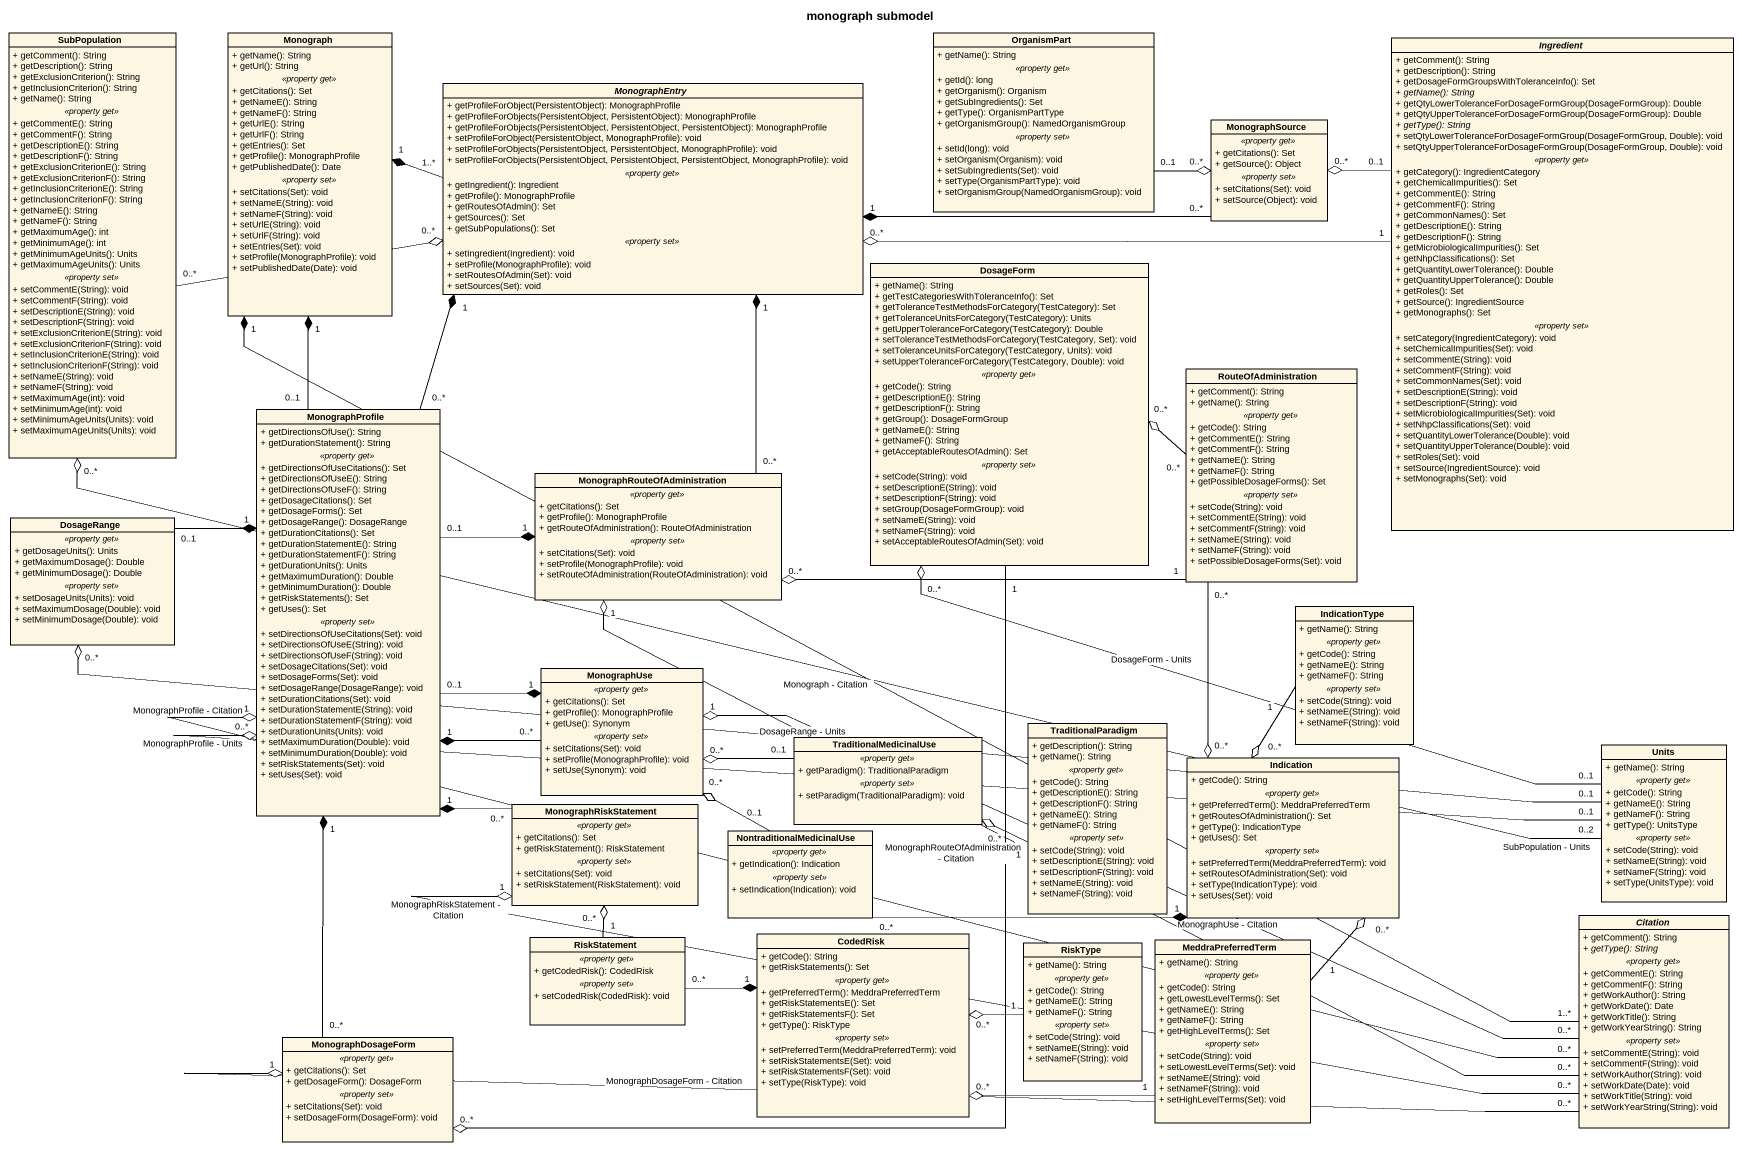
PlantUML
@startuml
title monograph submodel
hide circle
hide empty members
skinparam classAttributeIconSize 0
class SubPopulation {
  + getComment(): String
  + getDescription(): String
  + getExclusionCriterion(): String
  + getInclusionCriterion(): String
  + getName(): String
  .. <<property get>> ..
  + getCommentE(): String
  + getCommentF(): String
  + getDescriptionE(): String
  + getDescriptionF(): String
  + getExclusionCriterionE(): String
  + getExclusionCriterionF(): String
  + getInclusionCriterionE(): String
  + getInclusionCriterionF(): String
  + getNameE(): String
  + getNameF(): String
  + getMaximumAge(): int
  + getMinimumAge(): int
  + getMinimumAgeUnits(): Units
  + getMaximumAgeUnits(): Units
  .. <<property set>> ..
  + setCommentE(String): void
  + setCommentF(String): void
  + setDescriptionE(String): void
  + setDescriptionF(String): void
  + setExclusionCriterionE(String): void
  + setExclusionCriterionF(String): void
  + setInclusionCriterionE(String): void
  + setInclusionCriterionF(String): void
  + setNameE(String): void
  + setNameF(String): void
  + setMaximumAge(int): void
  + setMinimumAge(int): void
  + setMinimumAgeUnits(Units): void
  + setMaximumAgeUnits(Units): void
}
class Monograph {
  + getName(): String
  + getUrl(): String
  .. <<property get>> ..
  + getCitations(): Set
  + getNameE(): String
  + getNameF(): String
  + getUrlE(): String
  + getUrlF(): String
  + getEntries(): Set
  + getProfile(): MonographProfile
  + getPublishedDate(): Date
  .. <<property set>> ..
  + setCitations(Set): void
  + setNameE(String): void
  + setNameF(String): void
  + setUrlE(String): void
  + setUrlF(String): void
  + setEntries(Set): void
  + setProfile(MonographProfile): void
  + setPublishedDate(Date): void
}
class OrganismPart {
  + getName(): String
  .. <<property get>> ..
  + getId(): long
  + getOrganism(): Organism
  + getSubIngredients(): Set
  + getType(): OrganismPartType
  + getOrganismGroup(): NamedOrganismGroup
  .. <<property set>> ..
  + setId(long): void
  + setOrganism(Organism): void
  + setSubIngredients(Set): void
  + setType(OrganismPartType): void
  + setOrganismGroup(NamedOrganismGroup): void
}
abstract class Ingredient {
  + getComment(): String
  + getDescription(): String
  + getDosageFormGroupsWithToleranceInfo(): Set
  {abstract} + getName(): String
  + getQtyLowerToleranceForDosageFormGroup(DosageFormGroup): Double
  + getQtyUpperToleranceForDosageFormGroup(DosageFormGroup): Double
  {abstract} + getType(): String
  + setQtyLowerToleranceForDosageFormGroup(DosageFormGroup, Double): void
  + setQtyUpperToleranceForDosageFormGroup(DosageFormGroup, Double): void
  .. <<property get>> ..
  + getCategory(): IngredientCategory
  + getChemicalImpurities(): Set
  + getCommentE(): String
  + getCommentF(): String
  + getCommonNames(): Set
  + getDescriptionE(): String
  + getDescriptionF(): String
  + getMicrobiologicalImpurities(): Set
  + getNhpClassifications(): Set
  + getQuantityLowerTolerance(): Double
  + getQuantityUpperTolerance(): Double
  + getRoles(): Set
  + getSource(): IngredientSource
  + getMonographs(): Set
  .. <<property set>> ..
  + setCategory(IngredientCategory): void
  + setChemicalImpurities(Set): void
  + setCommentE(String): void
  + setCommentF(String): void
  + setCommonNames(Set): void
  + setDescriptionE(String): void
  + setDescriptionF(String): void
  + setMicrobiologicalImpurities(Set): void
  + setNhpClassifications(Set): void
  + setQuantityLowerTolerance(Double): void
  + setQuantityUpperTolerance(Double): void
  + setRoles(Set): void
  + setSource(IngredientSource): void
  + setMonographs(Set): void
}
abstract class MonographEntry {
  + getProfileForObject(PersistentObject): MonographProfile
  + getProfileForObjects(PersistentObject, PersistentObject): MonographProfile
  + getProfileForObjects(PersistentObject, PersistentObject, PersistentObject): MonographProfile
  + setProfileForObject(PersistentObject, MonographProfile): void
  + setProfileForObjects(PersistentObject, PersistentObject, MonographProfile): void
  + setProfileForObjects(PersistentObject, PersistentObject, PersistentObject, MonographProfile): void
  .. <<property get>> ..
  + getIngredient(): Ingredient
  + getProfile(): MonographProfile
  + getRoutesOfAdmin(): Set
  + getSources(): Set
  + getSubPopulations(): Set
  .. <<property set>> ..
  + setIngredient(Ingredient): void
  + setProfile(MonographProfile): void
  + setRoutesOfAdmin(Set): void
  + setSources(Set): void
}
class MonographSource {
  .. <<property get>> ..
  + getCitations(): Set
  + getSource(): Object
  .. <<property set>> ..
  + setCitations(Set): void
  + setSource(Object): void
}
class DosageForm {
  + getName(): String
  + getTestCategoriesWithToleranceInfo(): Set
  + getToleranceTestMethodsForCategory(TestCategory): Set
  + getToleranceUnitsForCategory(TestCategory): Units
  + getUpperToleranceForCategory(TestCategory): Double
  + setToleranceTestMethodsForCategory(TestCategory, Set): void
  + setToleranceUnitsForCategory(TestCategory, Units): void
  + setUpperToleranceForCategory(TestCategory, Double): void
  .. <<property get>> ..
  + getCode(): String
  + getDescriptionE(): String
  + getDescriptionF(): String
  + getGroup(): DosageFormGroup
  + getNameE(): String
  + getNameF(): String
  + getAcceptableRoutesOfAdmin(): Set
  .. <<property set>> ..
  + setCode(String): void
  + setDescriptionE(String): void
  + setDescriptionF(String): void
  + setGroup(DosageFormGroup): void
  + setNameE(String): void
  + setNameF(String): void
  + setAcceptableRoutesOfAdmin(Set): void
}
class RouteOfAdministration {
  + getComment(): String
  + getName(): String
  .. <<property get>> ..
  + getCode(): String
  + getCommentE(): String
  + getCommentF(): String
  + getNameE(): String
  + getNameF(): String
  + getPossibleDosageForms(): Set
  .. <<property set>> ..
  + setCode(String): void
  + setCommentE(String): void
  + setCommentF(String): void
  + setNameE(String): void
  + setNameF(String): void
  + setPossibleDosageForms(Set): void
}
class MonographProfile {
  + getDirectionsOfUse(): String
  + getDurationStatement(): String
  .. <<property get>> ..
  + getDirectionsOfUseCitations(): Set
  + getDirectionsOfUseE(): String
  + getDirectionsOfUseF(): String
  + getDosageCitations(): Set
  + getDosageForms(): Set
  + getDosageRange(): DosageRange
  + getDurationCitations(): Set
  + getDurationStatementE(): String
  + getDurationStatementF(): String
  + getDurationUnits(): Units
  + getMaximumDuration(): Double
  + getMinimumDuration(): Double
  + getRiskStatements(): Set
  + getUses(): Set
  .. <<property set>> ..
  + setDirectionsOfUseCitations(Set): void
  + setDirectionsOfUseE(String): void
  + setDirectionsOfUseF(String): void
  + setDosageCitations(Set): void
  + setDosageForms(Set): void
  + setDosageRange(DosageRange): void
  + setDurationCitations(Set): void
  + setDurationStatementE(String): void
  + setDurationStatementF(String): void
  + setDurationUnits(Units): void
  + setMaximumDuration(Double): void
  + setMinimumDuration(Double): void
  + setRiskStatements(Set): void
  + setUses(Set): void
}
class "MonographRouteOfAdministration" as MonographRouteOfAdministrati {
  .. <<property get>> ..
  + getCitations(): Set
  + getProfile(): MonographProfile
  + getRouteOfAdministration(): RouteOfAdministration
  .. <<property set>> ..
  + setCitations(Set): void
  + setProfile(MonographProfile): void
  + setRouteOfAdministration(RouteOfAdministration): void
}
class DosageRange {
  .. <<property get>> ..
  + getDosageUnits(): Units
  + getMaximumDosage(): Double
  + getMinimumDosage(): Double
  .. <<property set>> ..
  + setDosageUnits(Units): void
  + setMaximumDosage(Double): void
  + setMinimumDosage(Double): void
}
class IndicationType {
  + getName(): String
  .. <<property get>> ..
  + getCode(): String
  + getNameE(): String
  + getNameF(): String
  .. <<property set>> ..
  + setCode(String): void
  + setNameE(String): void
  + setNameF(String): void
}
class MonographUse {
  .. <<property get>> ..
  + getCitations(): Set
  + getProfile(): MonographProfile
  + getUse(): Synonym
  .. <<property set>> ..
  + setCitations(Set): void
  + setProfile(MonographProfile): void
  + setUse(Synonym): void
}
class TraditionalMedicinalUse {
  .. <<property get>> ..
  + getParadigm(): TraditionalParadigm
  .. <<property set>> ..
  + setParadigm(TraditionalParadigm): void
}
class TraditionalParadigm {
  + getDescription(): String
  + getName(): String
  .. <<property get>> ..
  + getCode(): String
  + getDescriptionE(): String
  + getDescriptionF(): String
  + getNameE(): String
  + getNameF(): String
  .. <<property set>> ..
  + setCode(String): void
  + setDescriptionE(String): void
  + setDescriptionF(String): void
  + setNameE(String): void
  + setNameF(String): void
}
class Units {
  + getName(): String
  .. <<property get>> ..
  + getCode(): String
  + getNameE(): String
  + getNameF(): String
  + getType(): UnitsType
  .. <<property set>> ..
  + setCode(String): void
  + setNameE(String): void
  + setNameF(String): void
  + setType(UnitsType): void
}
class Indication {
  + getCode(): String
  .. <<property get>> ..
  + getPreferredTerm(): MeddraPreferredTerm
  + getRoutesOfAdministration(): Set
  + getType(): IndicationType
  + getUses(): Set
  .. <<property set>> ..
  + setPreferredTerm(MeddraPreferredTerm): void
  + setRoutesOfAdministration(Set): void
  + setType(IndicationType): void
  + setUses(Set): void
}
class MonographRiskStatement {
  .. <<property get>> ..
  + getCitations(): Set
  + getRiskStatement(): RiskStatement
  .. <<property set>> ..
  + setCitations(Set): void
  + setRiskStatement(RiskStatement): void
}
class NontraditionalMedicinalUse {
  .. <<property get>> ..
  + getIndication(): Indication
  .. <<property set>> ..
  + setIndication(Indication): void
}
class RiskStatement {
  .. <<property get>> ..
  + getCodedRisk(): CodedRisk
  .. <<property set>> ..
  + setCodedRisk(CodedRisk): void
}
class CodedRisk {
  + getCode(): String
  + getRiskStatements(): Set
  .. <<property get>> ..
  + getPreferredTerm(): MeddraPreferredTerm
  + getRiskStatementsE(): Set
  + getRiskStatementsF(): Set
  + getType(): RiskType
  .. <<property set>> ..
  + setPreferredTerm(MeddraPreferredTerm): void
  + setRiskStatementsE(Set): void
  + setRiskStatementsF(Set): void
  + setType(RiskType): void
}
class MeddraPreferredTerm {
  + getName(): String
  .. <<property get>> ..
  + getCode(): String
  + getLowestLevelTerms(): Set
  + getNameE(): String
  + getNameF(): String
  + getHighLevelTerms(): Set
  .. <<property set>> ..
  + setCode(String): void
  + setLowestLevelTerms(Set): void
  + setNameE(String): void
  + setNameF(String): void
  + setHighLevelTerms(Set): void
}
abstract class Citation {
  + getComment(): String
  {abstract} + getType(): String
  .. <<property get>> ..
  + getCommentE(): String
  + getCommentF(): String
  + getWorkAuthor(): String
  + getWorkDate(): Date
  + getWorkTitle(): String
  + getWorkYearString(): String
  .. <<property set>> ..
  + setCommentE(String): void
  + setCommentF(String): void
  + setWorkAuthor(String): void
  + setWorkDate(Date): void
  + setWorkTitle(String): void
  + setWorkYearString(String): void
}
class RiskType {
  + getName(): String
  .. <<property get>> ..
  + getCode(): String
  + getNameE(): String
  + getNameF(): String
  .. <<property set>> ..
  + setCode(String): void
  + setNameE(String): void
  + setNameF(String): void
}
class MonographDosageForm {
  .. <<property get>> ..
  + getCitations(): Set
  + getDosageForm(): DosageForm
  .. <<property set>> ..
  + setCitations(Set): void
  + setDosageForm(DosageForm): void
}
SubPopulation "0..*" -right-o "0..*" MonographEntry
OrganismPart "0..1" -right-o "0..*" MonographSource
Ingredient "1" -left-o "0..*" MonographEntry
Ingredient "0..1" -left-o "0..*" MonographSource
MonographEntry "1..*" -left-* "1" Monograph
MonographSource "0..*" -left-* "1" MonographEntry
DosageForm "1" --o "0..*" MonographDosageForm
RouteOfAdministration "0..*" -left-o "0..*" DosageForm
RouteOfAdministration "1" -left-o "0..*" MonographRouteOfAdministrati
RouteOfAdministration "0..*" --o "0..*" Indication
MonographProfile "0..1" -up-* "1" Monograph
MonographProfile "0..*" -up-* "1" MonographEntry
MonographProfile "0..1" -right-* "1" MonographRouteOfAdministrati
MonographProfile "0..1" -right-* "1" MonographUse
MonographRouteOfAdministrati "0..*" -up-* "1" MonographEntry
DosageRange "0..1" -right-* "1" MonographProfile
IndicationType "1" --o "0..*" Indication
MonographUse "0..*" -left-* "1" MonographProfile
TraditionalMedicinalUse "0..1" -left-o "0..*" MonographUse
TraditionalParadigm "1" -left-o "0..*" TraditionalMedicinalUse
Units "0..2" -left-o "0..*" SubPopulation : SubPopulation - Units
Units "0..1" -up-o "0..*" DosageForm : DosageForm - Units
Units "0..1" -left-o "0..*" MonographProfile : MonographProfile - Units
Units "0..1" -left-o "0..*" DosageRange : DosageRange - Units
MonographRiskStatement "0..*" -up-* "1" MonographProfile
NontraditionalMedicinalUse "0..1" -up-o "0..*" MonographUse
NontraditionalMedicinalUse "0..*" -right-* "1" Indication
RiskStatement "1" -up-o "0..*" MonographRiskStatement
RiskStatement "0..*" -right-* "1" CodedRisk
MeddraPreferredTerm "1" -up-o "0..*" Indication
MeddraPreferredTerm "1" -left-o "0..*" CodedRisk
Citation "1..*" -up-* "1" Monograph : Monograph - Citation
Citation "0..*" -left-o "1" MonographProfile : MonographProfile - Citation
Citation "0..*" -left-o "1" MonographRouteOfAdministrati : MonographRouteOfAdministration - Citation
Citation "0..*" -left-o "1" MonographUse : MonographUse - Citation
Citation "0..*" -left-o "1" MonographRiskStatement : MonographRiskStatement - Citation
Citation "0..*" -left-o "1" MonographDosageForm : MonographDosageForm - Citation
RiskType "1" -left-o "0..*" CodedRisk
MonographDosageForm "0..*" -up-* "1" MonographProfile
@enduml
